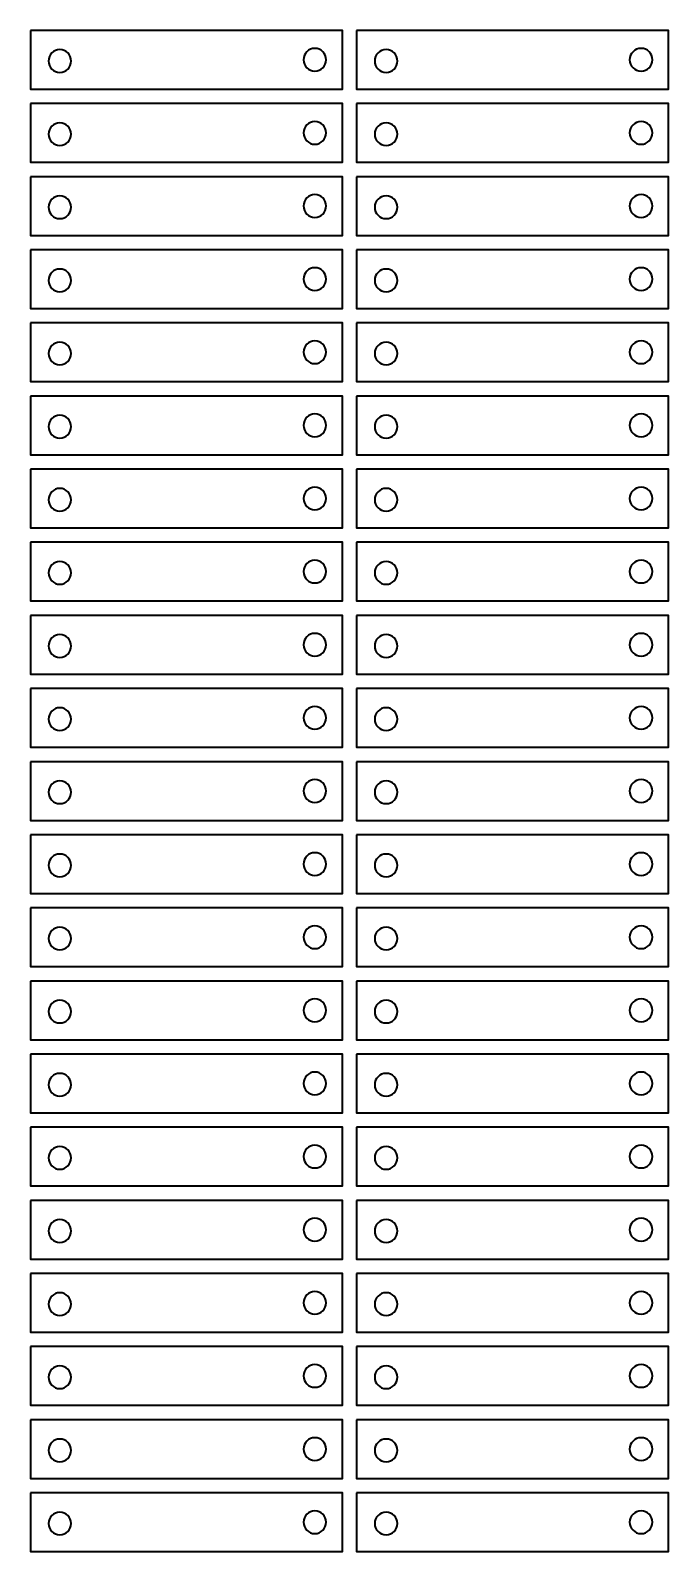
# Model space of a CAD drawing. Header units: inches. Extents: x 3 to 442, y -417 to -2.
# Drawn here: x 268.5 to 442.4, y -416.8 to -2.1 of the extents above; entities that cross this region are included whole.
import ezdxf

# ---------------------------------------------------------------- set-up
doc = ezdxf.new("R2010")
doc.units = ezdxf.units.IN
doc.header["$MEASUREMENT"] = 0
doc.layers.add('Large', color=7, linetype='Continuous')

msp = doc.modelspace()

# ---------------------------------------------------------------- linework, layer by layer
at = {"layer": 'Large', "color": 7, "lineweight": 35, "true_color": 0xffffff}
for points in [[(268.49, -2.09), (268.49, -18.09), (353.49, -18.09), (353.49, -2.09), (268.49, -2.09)], [(357.39, -2.09), (357.39, -18.09), (442.39, -18.09), (442.39, -2.09), (357.39, -2.09)], [(268.49, -22.03), (268.49, -38.03), (353.49, -38.03), (353.49, -22.03), (268.49, -22.03)], [(357.39, -22.03), (357.39, -38.03), (442.39, -38.03), (442.39, -22.03), (357.39, -22.03)], [(268.49, -41.96), (268.49, -57.96), (353.49, -57.96), (353.49, -41.96), (268.49, -41.96)], [(357.39, -41.96), (357.39, -57.96), (442.39, -57.96), (442.39, -41.96), (357.39, -41.96)], [(268.49, -61.89), (268.49, -77.89), (353.49, -77.89), (353.49, -61.89), (268.49, -61.89)], [(357.39, -61.89), (357.39, -77.89), (442.39, -77.89), (442.39, -61.89), (357.39, -61.89)], [(268.49, -81.83), (268.49, -97.83), (353.49, -97.83), (353.49, -81.83), (268.49, -81.83)], [(357.39, -81.83), (357.39, -97.83), (442.39, -97.83), (442.39, -81.83), (357.39, -81.83)], [(268.49, -101.76), (268.49, -117.76), (353.49, -117.76), (353.49, -101.76), (268.49, -101.76)], [(357.39, -101.76), (357.39, -117.76), (442.39, -117.76), (442.39, -101.76), (357.39, -101.76)], [(268.49, -121.7), (268.49, -137.7), (353.49, -137.7), (353.49, -121.7), (268.49, -121.7)], [(357.39, -121.7), (357.39, -137.7), (442.39, -137.7), (442.39, -121.7), (357.39, -121.7)], [(268.49, -141.63), (268.49, -157.63), (353.49, -157.63), (353.49, -141.63), (268.49, -141.63)], [(357.39, -141.63), (357.39, -157.63), (442.39, -157.63), (442.39, -141.63), (357.39, -141.63)], [(268.49, -161.57), (268.49, -177.57), (353.49, -177.57), (353.49, -161.57), (268.49, -161.57)], [(357.39, -161.57), (357.39, -177.57), (442.39, -177.57), (442.39, -161.57), (357.39, -161.57)], [(268.49, -181.5), (268.49, -197.5), (353.49, -197.5), (353.49, -181.5), (268.49, -181.5)], [(357.39, -181.5), (357.39, -197.5), (442.39, -197.5), (442.39, -181.5), (357.39, -181.5)], [(268.49, -201.44), (268.49, -217.44), (353.49, -217.44), (353.49, -201.44), (268.49, -201.44)], [(357.39, -201.44), (357.39, -217.44), (442.39, -217.44), (442.39, -201.44), (357.39, -201.44)], [(268.49, -221.37), (268.49, -237.37), (353.49, -237.37), (353.49, -221.37), (268.49, -221.37)], [(357.39, -221.37), (357.39, -237.37), (442.39, -237.37), (442.39, -221.37), (357.39, -221.37)], [(268.49, -241.3), (268.49, -257.3), (353.49, -257.3), (353.49, -241.3), (268.49, -241.3)], [(357.39, -241.3), (357.39, -257.3), (442.39, -257.3), (442.39, -241.3), (357.39, -241.3)], [(268.49, -261.24), (268.49, -277.24), (353.49, -277.24), (353.49, -261.24), (268.49, -261.24)], [(357.39, -261.24), (357.39, -277.24), (442.39, -277.24), (442.39, -261.24), (357.39, -261.24)], [(268.49, -281.17), (268.49, -297.17), (353.49, -297.17), (353.49, -281.17), (268.49, -281.17)], [(357.39, -281.17), (357.39, -297.17), (442.39, -297.17), (442.39, -281.17), (357.39, -281.17)], [(268.49, -301.11), (268.49, -317.11), (353.49, -317.11), (353.49, -301.11), (268.49, -301.11)], [(357.39, -301.11), (357.39, -317.11), (442.39, -317.11), (442.39, -301.11), (357.39, -301.11)], [(268.49, -321.04), (268.49, -337.04), (353.49, -337.04), (353.49, -321.04), (268.49, -321.04)], [(357.39, -321.04), (357.39, -337.04), (442.39, -337.04), (442.39, -321.04), (357.39, -321.04)], [(268.49, -340.98), (268.49, -356.98), (353.49, -356.98), (353.49, -340.98), (268.49, -340.98)], [(357.39, -340.98), (357.39, -356.98), (442.39, -356.98), (442.39, -340.98), (357.39, -340.98)], [(268.49, -360.91), (268.49, -376.91), (353.49, -376.91), (353.49, -360.91), (268.49, -360.91)], [(357.39, -360.91), (357.39, -376.91), (442.39, -376.91), (442.39, -360.91), (357.39, -360.91)], [(268.49, -380.85), (268.49, -396.85), (353.49, -396.85), (353.49, -380.85), (268.49, -380.85)], [(357.39, -380.85), (357.39, -396.85), (442.39, -396.85), (442.39, -380.85), (357.39, -380.85)], [(268.49, -400.78), (268.49, -416.78), (353.49, -416.78), (353.49, -400.78), (268.49, -400.78)], [(357.39, -400.78), (357.39, -416.78), (442.39, -416.78), (442.39, -400.78), (357.39, -400.78)]]:
    msp.add_lwpolyline(points, dxfattribs=at)
for points in [[(276.5, -13.53), (274.79, -13.53), (273.4, -12.15), (273.4, -10.43), (273.4, -8.72), (274.79, -7.33), (276.5, -7.33), (278.21, -7.33), (279.6, -8.72), (279.6, -10.43), (279.6, -12.15), (278.21, -13.53), (276.5, -13.53)], [(346, -13.18), (344.28, -13.18), (342.89, -11.79), (342.89, -10.08), (342.89, -8.37), (344.28, -6.98), (346, -6.98), (347.71, -6.98), (349.09, -8.37), (349.09, -10.08), (349.09, -11.79), (347.71, -13.18), (346, -13.18)], [(365.4, -13.53), (363.69, -13.53), (362.3, -12.15), (362.3, -10.43), (362.3, -8.72), (363.69, -7.33), (365.4, -7.33), (367.11, -7.33), (368.5, -8.72), (368.5, -10.43), (368.5, -12.15), (367.11, -13.53), (365.4, -13.53)], [(434.9, -13.18), (433.18, -13.18), (431.79, -11.79), (431.79, -10.08), (431.79, -8.37), (433.18, -6.98), (434.9, -6.98), (436.61, -6.98), (437.99, -8.37), (437.99, -10.08), (437.99, -11.79), (436.61, -13.18), (434.9, -13.18)], [(276.5, -33.47), (274.79, -33.47), (273.4, -32.08), (273.4, -30.37), (273.4, -28.66), (274.79, -27.27), (276.5, -27.27), (278.21, -27.27), (279.6, -28.66), (279.6, -30.37), (279.6, -32.08), (278.21, -33.47), (276.5, -33.47)], [(346, -33.12), (344.28, -33.12), (342.89, -31.73), (342.89, -30.02), (342.89, -28.3), (344.28, -26.92), (346, -26.92), (347.71, -26.92), (349.09, -28.3), (349.09, -30.02), (349.09, -31.73), (347.71, -33.12), (346, -33.12)], [(365.4, -33.47), (363.69, -33.47), (362.3, -32.08), (362.3, -30.37), (362.3, -28.66), (363.69, -27.27), (365.4, -27.27), (367.11, -27.27), (368.5, -28.66), (368.5, -30.37), (368.5, -32.08), (367.11, -33.47), (365.4, -33.47)], [(434.9, -33.12), (433.18, -33.12), (431.79, -31.73), (431.79, -30.02), (431.79, -28.3), (433.18, -26.92), (434.9, -26.92), (436.61, -26.92), (437.99, -28.3), (437.99, -30.02), (437.99, -31.73), (436.61, -33.12), (434.9, -33.12)], [(276.5, -53.4), (274.79, -53.4), (273.4, -52.01), (273.4, -50.3), (273.4, -48.59), (274.79, -47.2), (276.5, -47.2), (278.21, -47.2), (279.6, -48.59), (279.6, -50.3), (279.6, -52.01), (278.21, -53.4), (276.5, -53.4)], [(346, -53.05), (344.28, -53.05), (342.89, -51.66), (342.89, -49.95), (342.89, -48.24), (344.28, -46.85), (346, -46.85), (347.71, -46.85), (349.09, -48.24), (349.09, -49.95), (349.09, -51.66), (347.71, -53.05), (346, -53.05)], [(365.4, -53.4), (363.69, -53.4), (362.3, -52.01), (362.3, -50.3), (362.3, -48.59), (363.69, -47.2), (365.4, -47.2), (367.11, -47.2), (368.5, -48.59), (368.5, -50.3), (368.5, -52.01), (367.11, -53.4), (365.4, -53.4)], [(434.9, -53.05), (433.18, -53.05), (431.79, -51.66), (431.79, -49.95), (431.79, -48.24), (433.18, -46.85), (434.9, -46.85), (436.61, -46.85), (437.99, -48.24), (437.99, -49.95), (437.99, -51.66), (436.61, -53.05), (434.9, -53.05)], [(276.5, -73.34), (274.79, -73.34), (273.4, -71.95), (273.4, -70.24), (273.4, -68.52), (274.79, -67.14), (276.5, -67.14), (278.21, -67.14), (279.6, -68.52), (279.6, -70.24), (279.6, -71.95), (278.21, -73.34), (276.5, -73.34)], [(346, -72.98), (344.28, -72.98), (342.89, -71.6), (342.89, -69.88), (342.89, -68.17), (344.28, -66.78), (346, -66.78), (347.71, -66.78), (349.09, -68.17), (349.09, -69.88), (349.09, -71.6), (347.71, -72.98), (346, -72.98)], [(365.4, -73.34), (363.69, -73.34), (362.3, -71.95), (362.3, -70.24), (362.3, -68.52), (363.69, -67.14), (365.4, -67.14), (367.11, -67.14), (368.5, -68.52), (368.5, -70.24), (368.5, -71.95), (367.11, -73.34), (365.4, -73.34)], [(434.9, -72.98), (433.18, -72.98), (431.79, -71.6), (431.79, -69.88), (431.79, -68.17), (433.18, -66.78), (434.9, -66.78), (436.61, -66.78), (437.99, -68.17), (437.99, -69.88), (437.99, -71.6), (436.61, -72.98), (434.9, -72.98)], [(276.5, -93.27), (274.79, -93.27), (273.4, -91.88), (273.4, -90.17), (273.4, -88.46), (274.79, -87.07), (276.5, -87.07), (278.21, -87.07), (279.6, -88.46), (279.6, -90.17), (279.6, -91.88), (278.21, -93.27), (276.5, -93.27)], [(346, -92.92), (344.28, -92.92), (342.89, -91.53), (342.89, -89.82), (342.89, -88.11), (344.28, -86.72), (346, -86.72), (347.71, -86.72), (349.09, -88.11), (349.09, -89.82), (349.09, -91.53), (347.71, -92.92), (346, -92.92)], [(365.4, -93.27), (363.69, -93.27), (362.3, -91.88), (362.3, -90.17), (362.3, -88.46), (363.69, -87.07), (365.4, -87.07), (367.11, -87.07), (368.5, -88.46), (368.5, -90.17), (368.5, -91.88), (367.11, -93.27), (365.4, -93.27)], [(434.9, -92.92), (433.18, -92.92), (431.79, -91.53), (431.79, -89.82), (431.79, -88.11), (433.18, -86.72), (434.9, -86.72), (436.61, -86.72), (437.99, -88.11), (437.99, -89.82), (437.99, -91.53), (436.61, -92.92), (434.9, -92.92)], [(276.5, -113.21), (274.79, -113.21), (273.4, -111.82), (273.4, -110.11), (273.4, -108.39), (274.79, -107.01), (276.5, -107.01), (278.21, -107.01), (279.6, -108.39), (279.6, -110.11), (279.6, -111.82), (278.21, -113.21), (276.5, -113.21)], [(346, -112.85), (344.28, -112.85), (342.89, -111.46), (342.89, -109.75), (342.89, -108.04), (344.28, -106.65), (346, -106.65), (347.71, -106.65), (349.09, -108.04), (349.09, -109.75), (349.09, -111.46), (347.71, -112.85), (346, -112.85)], [(365.4, -113.21), (363.69, -113.21), (362.3, -111.82), (362.3, -110.11), (362.3, -108.39), (363.69, -107.01), (365.4, -107.01), (367.11, -107.01), (368.5, -108.39), (368.5, -110.11), (368.5, -111.82), (367.11, -113.21), (365.4, -113.21)], [(434.9, -112.85), (433.18, -112.85), (431.79, -111.46), (431.79, -109.75), (431.79, -108.04), (433.18, -106.65), (434.9, -106.65), (436.61, -106.65), (437.99, -108.04), (437.99, -109.75), (437.99, -111.46), (436.61, -112.85), (434.9, -112.85)], [(276.5, -133.14), (274.79, -133.14), (273.4, -131.75), (273.4, -130.04), (273.4, -128.33), (274.79, -126.94), (276.5, -126.94), (278.21, -126.94), (279.6, -128.33), (279.6, -130.04), (279.6, -131.75), (278.21, -133.14), (276.5, -133.14)], [(346, -132.79), (344.28, -132.79), (342.89, -131.4), (342.89, -129.69), (342.89, -127.98), (344.28, -126.59), (346, -126.59), (347.71, -126.59), (349.09, -127.98), (349.09, -129.69), (349.09, -131.4), (347.71, -132.79), (346, -132.79)], [(365.4, -133.14), (363.69, -133.14), (362.3, -131.75), (362.3, -130.04), (362.3, -128.33), (363.69, -126.94), (365.4, -126.94), (367.11, -126.94), (368.5, -128.33), (368.5, -130.04), (368.5, -131.75), (367.11, -133.14), (365.4, -133.14)], [(434.9, -132.79), (433.18, -132.79), (431.79, -131.4), (431.79, -129.69), (431.79, -127.98), (433.18, -126.59), (434.9, -126.59), (436.61, -126.59), (437.99, -127.98), (437.99, -129.69), (437.99, -131.4), (436.61, -132.79), (434.9, -132.79)], [(276.5, -153.07), (274.79, -153.07), (273.4, -151.69), (273.4, -149.97), (273.4, -148.26), (274.79, -146.87), (276.5, -146.87), (278.21, -146.87), (279.6, -148.26), (279.6, -149.97), (279.6, -151.69), (278.21, -153.07), (276.5, -153.07)], [(346, -152.72), (344.28, -152.72), (342.89, -151.33), (342.89, -149.62), (342.89, -147.91), (344.28, -146.52), (346, -146.52), (347.71, -146.52), (349.09, -147.91), (349.09, -149.62), (349.09, -151.33), (347.71, -152.72), (346, -152.72)], [(365.4, -153.07), (363.69, -153.07), (362.3, -151.69), (362.3, -149.97), (362.3, -148.26), (363.69, -146.87), (365.4, -146.87), (367.11, -146.87), (368.5, -148.26), (368.5, -149.97), (368.5, -151.69), (367.11, -153.07), (365.4, -153.07)], [(434.9, -152.72), (433.18, -152.72), (431.79, -151.33), (431.79, -149.62), (431.79, -147.91), (433.18, -146.52), (434.9, -146.52), (436.61, -146.52), (437.99, -147.91), (437.99, -149.62), (437.99, -151.33), (436.61, -152.72), (434.9, -152.72)], [(276.5, -173.01), (274.79, -173.01), (273.4, -171.62), (273.4, -169.91), (273.4, -168.2), (274.79, -166.81), (276.5, -166.81), (278.21, -166.81), (279.6, -168.2), (279.6, -169.91), (279.6, -171.62), (278.21, -173.01), (276.5, -173.01)], [(346, -172.66), (344.28, -172.66), (342.89, -171.27), (342.89, -169.56), (342.89, -167.84), (344.28, -166.46), (346, -166.46), (347.71, -166.46), (349.09, -167.84), (349.09, -169.56), (349.09, -171.27), (347.71, -172.66), (346, -172.66)], [(365.4, -173.01), (363.69, -173.01), (362.3, -171.62), (362.3, -169.91), (362.3, -168.2), (363.69, -166.81), (365.4, -166.81), (367.11, -166.81), (368.5, -168.2), (368.5, -169.91), (368.5, -171.62), (367.11, -173.01), (365.4, -173.01)], [(434.9, -172.66), (433.18, -172.66), (431.79, -171.27), (431.79, -169.56), (431.79, -167.84), (433.18, -166.46), (434.9, -166.46), (436.61, -166.46), (437.99, -167.84), (437.99, -169.56), (437.99, -171.27), (436.61, -172.66), (434.9, -172.66)], [(346, -192.59), (344.28, -192.59), (342.89, -191.2), (342.89, -189.49), (342.89, -187.78), (344.28, -186.39), (346, -186.39), (347.71, -186.39), (349.09, -187.78), (349.09, -189.49), (349.09, -191.2), (347.71, -192.59), (346, -192.59)], [(434.9, -192.59), (433.18, -192.59), (431.79, -191.2), (431.79, -189.49), (431.79, -187.78), (433.18, -186.39), (434.9, -186.39), (436.61, -186.39), (437.99, -187.78), (437.99, -189.49), (437.99, -191.2), (436.61, -192.59), (434.9, -192.59)], [(276.5, -192.94), (274.79, -192.94), (273.4, -191.56), (273.4, -189.84), (273.4, -188.13), (274.79, -186.74), (276.5, -186.74), (278.21, -186.74), (279.6, -188.13), (279.6, -189.84), (279.6, -191.56), (278.21, -192.94), (276.5, -192.94)], [(365.4, -192.94), (363.69, -192.94), (362.3, -191.56), (362.3, -189.84), (362.3, -188.13), (363.69, -186.74), (365.4, -186.74), (367.11, -186.74), (368.5, -188.13), (368.5, -189.84), (368.5, -191.56), (367.11, -192.94), (365.4, -192.94)], [(276.5, -212.88), (274.79, -212.88), (273.4, -211.49), (273.4, -209.78), (273.4, -208.07), (274.79, -206.68), (276.5, -206.68), (278.21, -206.68), (279.6, -208.07), (279.6, -209.78), (279.6, -211.49), (278.21, -212.88), (276.5, -212.88)], [(346, -212.53), (344.28, -212.53), (342.89, -211.14), (342.89, -209.43), (342.89, -207.71), (344.28, -206.33), (346, -206.33), (347.71, -206.33), (349.09, -207.71), (349.09, -209.43), (349.09, -211.14), (347.71, -212.53), (346, -212.53)], [(365.4, -212.88), (363.69, -212.88), (362.3, -211.49), (362.3, -209.78), (362.3, -208.07), (363.69, -206.68), (365.4, -206.68), (367.11, -206.68), (368.5, -208.07), (368.5, -209.78), (368.5, -211.49), (367.11, -212.88), (365.4, -212.88)], [(434.9, -212.53), (433.18, -212.53), (431.79, -211.14), (431.79, -209.43), (431.79, -207.71), (433.18, -206.33), (434.9, -206.33), (436.61, -206.33), (437.99, -207.71), (437.99, -209.43), (437.99, -211.14), (436.61, -212.53), (434.9, -212.53)], [(276.5, -232.81), (274.79, -232.81), (273.4, -231.42), (273.4, -229.71), (273.4, -228), (274.79, -226.61), (276.5, -226.61), (278.21, -226.61), (279.6, -228), (279.6, -229.71), (279.6, -231.42), (278.21, -232.81), (276.5, -232.81)], [(346, -232.46), (344.28, -232.46), (342.89, -231.07), (342.89, -229.36), (342.89, -227.65), (344.28, -226.26), (346, -226.26), (347.71, -226.26), (349.09, -227.65), (349.09, -229.36), (349.09, -231.07), (347.71, -232.46), (346, -232.46)], [(365.4, -232.81), (363.69, -232.81), (362.3, -231.42), (362.3, -229.71), (362.3, -228), (363.69, -226.61), (365.4, -226.61), (367.11, -226.61), (368.5, -228), (368.5, -229.71), (368.5, -231.42), (367.11, -232.81), (365.4, -232.81)], [(434.9, -232.46), (433.18, -232.46), (431.79, -231.07), (431.79, -229.36), (431.79, -227.65), (433.18, -226.26), (434.9, -226.26), (436.61, -226.26), (437.99, -227.65), (437.99, -229.36), (437.99, -231.07), (436.61, -232.46), (434.9, -232.46)], [(276.5, -252.75), (274.79, -252.75), (273.4, -251.36), (273.4, -249.65), (273.4, -247.93), (274.79, -246.55), (276.5, -246.55), (278.21, -246.55), (279.6, -247.93), (279.6, -249.65), (279.6, -251.36), (278.21, -252.75), (276.5, -252.75)], [(346, -252.39), (344.28, -252.39), (342.89, -251.01), (342.89, -249.29), (342.89, -247.58), (344.28, -246.19), (346, -246.19), (347.71, -246.19), (349.09, -247.58), (349.09, -249.29), (349.09, -251.01), (347.71, -252.39), (346, -252.39)], [(365.4, -252.75), (363.69, -252.75), (362.3, -251.36), (362.3, -249.65), (362.3, -247.93), (363.69, -246.55), (365.4, -246.55), (367.11, -246.55), (368.5, -247.93), (368.5, -249.65), (368.5, -251.36), (367.11, -252.75), (365.4, -252.75)], [(434.9, -252.39), (433.18, -252.39), (431.79, -251.01), (431.79, -249.29), (431.79, -247.58), (433.18, -246.19), (434.9, -246.19), (436.61, -246.19), (437.99, -247.58), (437.99, -249.29), (437.99, -251.01), (436.61, -252.39), (434.9, -252.39)], [(276.5, -272.68), (274.79, -272.68), (273.4, -271.29), (273.4, -269.58), (273.4, -267.87), (274.79, -266.48), (276.5, -266.48), (278.21, -266.48), (279.6, -267.87), (279.6, -269.58), (279.6, -271.29), (278.21, -272.68), (276.5, -272.68)], [(346, -272.33), (344.28, -272.33), (342.89, -270.94), (342.89, -269.23), (342.89, -267.52), (344.28, -266.13), (346, -266.13), (347.71, -266.13), (349.09, -267.52), (349.09, -269.23), (349.09, -270.94), (347.71, -272.33), (346, -272.33)], [(365.4, -272.68), (363.69, -272.68), (362.3, -271.29), (362.3, -269.58), (362.3, -267.87), (363.69, -266.48), (365.4, -266.48), (367.11, -266.48), (368.5, -267.87), (368.5, -269.58), (368.5, -271.29), (367.11, -272.68), (365.4, -272.68)], [(434.9, -272.33), (433.18, -272.33), (431.79, -270.94), (431.79, -269.23), (431.79, -267.52), (433.18, -266.13), (434.9, -266.13), (436.61, -266.13), (437.99, -267.52), (437.99, -269.23), (437.99, -270.94), (436.61, -272.33), (434.9, -272.33)], [(346, -292.26), (344.28, -292.26), (342.89, -290.88), (342.89, -289.16), (342.89, -287.45), (344.28, -286.06), (346, -286.06), (347.71, -286.06), (349.09, -287.45), (349.09, -289.16), (349.09, -290.88), (347.71, -292.26), (346, -292.26)], [(434.9, -292.26), (433.18, -292.26), (431.79, -290.88), (431.79, -289.16), (431.79, -287.45), (433.18, -286.06), (434.9, -286.06), (436.61, -286.06), (437.99, -287.45), (437.99, -289.16), (437.99, -290.88), (436.61, -292.26), (434.9, -292.26)], [(276.5, -292.62), (274.79, -292.62), (273.4, -291.23), (273.4, -289.52), (273.4, -287.8), (274.79, -286.42), (276.5, -286.42), (278.21, -286.42), (279.6, -287.8), (279.6, -289.52), (279.6, -291.23), (278.21, -292.62), (276.5, -292.62)], [(365.4, -292.62), (363.69, -292.62), (362.3, -291.23), (362.3, -289.52), (362.3, -287.8), (363.69, -286.42), (365.4, -286.42), (367.11, -286.42), (368.5, -287.8), (368.5, -289.52), (368.5, -291.23), (367.11, -292.62), (365.4, -292.62)], [(276.5, -312.55), (274.79, -312.55), (273.4, -311.16), (273.4, -309.45), (273.4, -307.74), (274.79, -306.35), (276.5, -306.35), (278.21, -306.35), (279.6, -307.74), (279.6, -309.45), (279.6, -311.16), (278.21, -312.55), (276.5, -312.55)], [(346, -312.2), (344.28, -312.2), (342.89, -310.81), (342.89, -309.1), (342.89, -307.39), (344.28, -306), (346, -306), (347.71, -306), (349.09, -307.39), (349.09, -309.1), (349.09, -310.81), (347.71, -312.2), (346, -312.2)], [(365.4, -312.55), (363.69, -312.55), (362.3, -311.16), (362.3, -309.45), (362.3, -307.74), (363.69, -306.35), (365.4, -306.35), (367.11, -306.35), (368.5, -307.74), (368.5, -309.45), (368.5, -311.16), (367.11, -312.55), (365.4, -312.55)], [(434.9, -312.2), (433.18, -312.2), (431.79, -310.81), (431.79, -309.1), (431.79, -307.39), (433.18, -306), (434.9, -306), (436.61, -306), (437.99, -307.39), (437.99, -309.1), (437.99, -310.81), (436.61, -312.2), (434.9, -312.2)], [(276.5, -332.48), (274.79, -332.48), (273.4, -331.1), (273.4, -329.38), (273.4, -327.67), (274.79, -326.28), (276.5, -326.28), (278.21, -326.28), (279.6, -327.67), (279.6, -329.38), (279.6, -331.1), (278.21, -332.48), (276.5, -332.48)], [(346, -332.13), (344.28, -332.13), (342.89, -330.74), (342.89, -329.03), (342.89, -327.32), (344.28, -325.93), (346, -325.93), (347.71, -325.93), (349.09, -327.32), (349.09, -329.03), (349.09, -330.74), (347.71, -332.13), (346, -332.13)], [(365.4, -332.48), (363.69, -332.48), (362.3, -331.1), (362.3, -329.38), (362.3, -327.67), (363.69, -326.28), (365.4, -326.28), (367.11, -326.28), (368.5, -327.67), (368.5, -329.38), (368.5, -331.1), (367.11, -332.48), (365.4, -332.48)], [(434.9, -332.13), (433.18, -332.13), (431.79, -330.74), (431.79, -329.03), (431.79, -327.32), (433.18, -325.93), (434.9, -325.93), (436.61, -325.93), (437.99, -327.32), (437.99, -329.03), (437.99, -330.74), (436.61, -332.13), (434.9, -332.13)], [(276.5, -352.42), (274.79, -352.42), (273.4, -351.03), (273.4, -349.32), (273.4, -347.61), (274.79, -346.22), (276.5, -346.22), (278.21, -346.22), (279.6, -347.61), (279.6, -349.32), (279.6, -351.03), (278.21, -352.42), (276.5, -352.42)], [(346, -352.07), (344.28, -352.07), (342.89, -350.68), (342.89, -348.97), (342.89, -347.25), (344.28, -345.87), (346, -345.87), (347.71, -345.87), (349.09, -347.25), (349.09, -348.97), (349.09, -350.68), (347.71, -352.07), (346, -352.07)], [(365.4, -352.42), (363.69, -352.42), (362.3, -351.03), (362.3, -349.32), (362.3, -347.61), (363.69, -346.22), (365.4, -346.22), (367.11, -346.22), (368.5, -347.61), (368.5, -349.32), (368.5, -351.03), (367.11, -352.42), (365.4, -352.42)], [(434.9, -352.07), (433.18, -352.07), (431.79, -350.68), (431.79, -348.97), (431.79, -347.25), (433.18, -345.87), (434.9, -345.87), (436.61, -345.87), (437.99, -347.25), (437.99, -348.97), (437.99, -350.68), (436.61, -352.07), (434.9, -352.07)], [(276.5, -372.35), (274.79, -372.35), (273.4, -370.97), (273.4, -369.25), (273.4, -367.54), (274.79, -366.15), (276.5, -366.15), (278.21, -366.15), (279.6, -367.54), (279.6, -369.25), (279.6, -370.97), (278.21, -372.35), (276.5, -372.35)], [(346, -372), (344.28, -372), (342.89, -370.61), (342.89, -368.9), (342.89, -367.19), (344.28, -365.8), (346, -365.8), (347.71, -365.8), (349.09, -367.19), (349.09, -368.9), (349.09, -370.61), (347.71, -372), (346, -372)], [(365.4, -372.35), (363.69, -372.35), (362.3, -370.97), (362.3, -369.25), (362.3, -367.54), (363.69, -366.15), (365.4, -366.15), (367.11, -366.15), (368.5, -367.54), (368.5, -369.25), (368.5, -370.97), (367.11, -372.35), (365.4, -372.35)], [(434.9, -372), (433.18, -372), (431.79, -370.61), (431.79, -368.9), (431.79, -367.19), (433.18, -365.8), (434.9, -365.8), (436.61, -365.8), (437.99, -367.19), (437.99, -368.9), (437.99, -370.61), (436.61, -372), (434.9, -372)], [(276.5, -392.29), (274.79, -392.29), (273.4, -390.9), (273.4, -389.19), (273.4, -387.48), (274.79, -386.09), (276.5, -386.09), (278.21, -386.09), (279.6, -387.48), (279.6, -389.19), (279.6, -390.9), (278.21, -392.29), (276.5, -392.29)], [(346, -391.94), (344.28, -391.94), (342.89, -390.55), (342.89, -388.84), (342.89, -387.12), (344.28, -385.74), (346, -385.74), (347.71, -385.74), (349.09, -387.12), (349.09, -388.84), (349.09, -390.55), (347.71, -391.94), (346, -391.94)], [(365.4, -392.29), (363.69, -392.29), (362.3, -390.9), (362.3, -389.19), (362.3, -387.48), (363.69, -386.09), (365.4, -386.09), (367.11, -386.09), (368.5, -387.48), (368.5, -389.19), (368.5, -390.9), (367.11, -392.29), (365.4, -392.29)], [(434.9, -391.94), (433.18, -391.94), (431.79, -390.55), (431.79, -388.84), (431.79, -387.12), (433.18, -385.74), (434.9, -385.74), (436.61, -385.74), (437.99, -387.12), (437.99, -388.84), (437.99, -390.55), (436.61, -391.94), (434.9, -391.94)], [(276.5, -412.22), (274.79, -412.22), (273.4, -410.83), (273.4, -409.12), (273.4, -407.41), (274.79, -406.02), (276.5, -406.02), (278.21, -406.02), (279.6, -407.41), (279.6, -409.12), (279.6, -410.83), (278.21, -412.22), (276.5, -412.22)], [(346, -411.87), (344.28, -411.87), (342.89, -410.48), (342.89, -408.77), (342.89, -407.06), (344.28, -405.67), (346, -405.67), (347.71, -405.67), (349.09, -407.06), (349.09, -408.77), (349.09, -410.48), (347.71, -411.87), (346, -411.87)], [(365.4, -412.22), (363.69, -412.22), (362.3, -410.83), (362.3, -409.12), (362.3, -407.41), (363.69, -406.02), (365.4, -406.02), (367.11, -406.02), (368.5, -407.41), (368.5, -409.12), (368.5, -410.83), (367.11, -412.22), (365.4, -412.22)], [(434.9, -411.87), (433.18, -411.87), (431.79, -410.48), (431.79, -408.77), (431.79, -407.06), (433.18, -405.67), (434.9, -405.67), (436.61, -405.67), (437.99, -407.06), (437.99, -408.77), (437.99, -410.48), (436.61, -411.87), (434.9, -411.87)]]:
    msp.add_open_spline(points, degree=3, knots=[0, 0, 0, 0, 1, 1, 1, 2, 2, 2, 3, 3, 3, 4, 4, 4, 4], dxfattribs=at)

doc.saveas('drawing.dxf')
